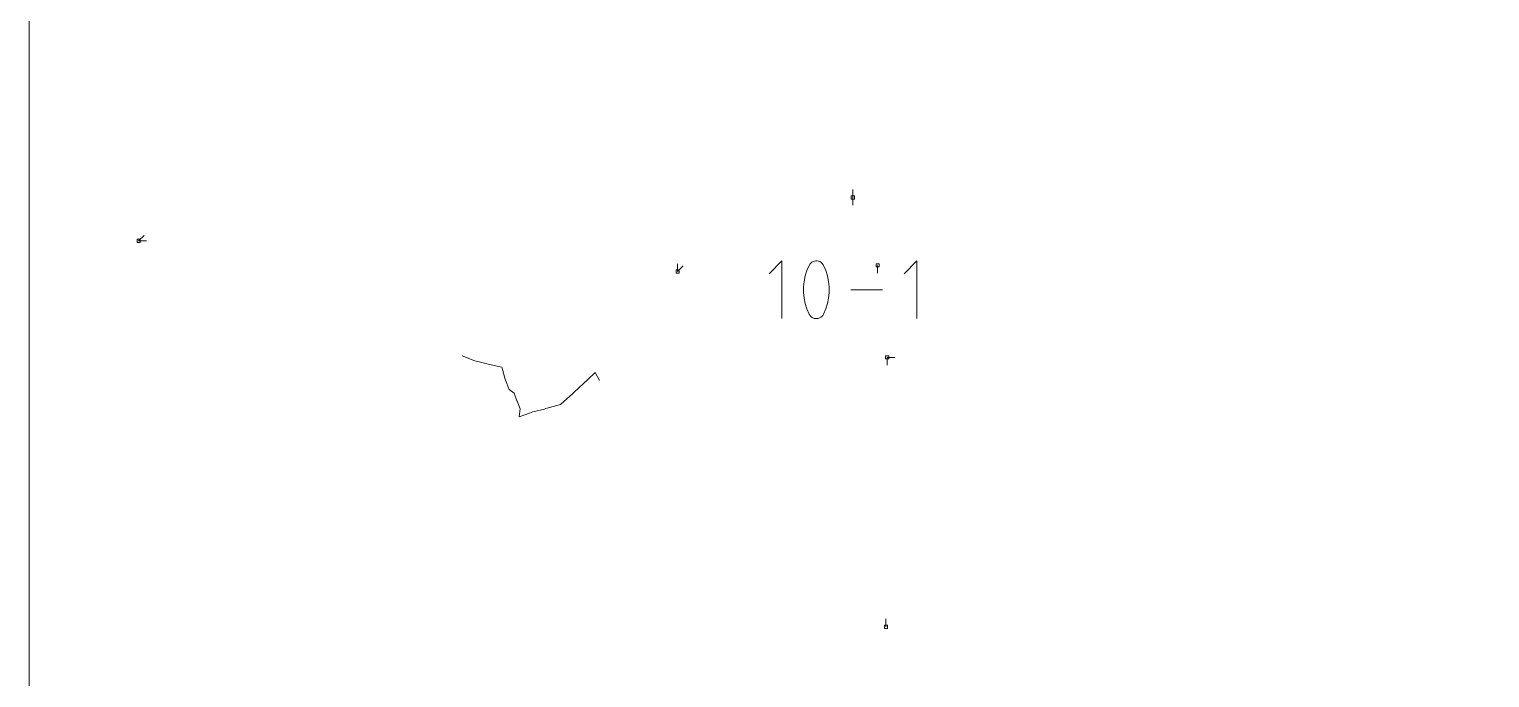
# Model space of a CAD drawing. Header units: millimetres. Extents: x -446 to 392, y -249 to 379.
# Drawn here: x -446 to -179.4, y 86.1 to 204.5 of the extents above; entities that cross this region are included whole.
import ezdxf

# ---------------------------------------------------------------- set-up
doc = ezdxf.new("R2010")
doc.units = ezdxf.units.MM
doc.header["$MEASUREMENT"] = 0
doc.layers.add('Layer 1', color=7, linetype='Continuous')

msp = doc.modelspace()

# ---------------------------------------------------------------- linework, layer by layer
at = {"layer": 'Layer 1', "color": 5, "lineweight": 0}
msp.add_open_spline([(-446.0374, -230.5655), (-446.0374, -230.5655), (392.1616, -230.5655), (392.1616, -230.5655), (392.1616, -230.5655), (392.1616, -230.5655), (392.1616, 379.0343), (392.1616, 379.0343), (392.1616, 379.0343), (392.1616, 379.0343), (-446.0374, 379.0343), (-446.0374, 379.0343), (-446.0374, 379.0343), (-446.0374, 379.0343), (-446.0374, -230.5655), (-446.0374, -230.5655)], degree=3, knots=[0, 0, 0, 0, 0.2, 0.2, 0.2, 0.2, 0.4, 0.4, 0.4, 0.4, 0.6, 0.6, 0.6, 0.6, 1, 1, 1, 1], dxfattribs=at)
at = {"layer": 'Layer 1', "color": 3, "lineweight": 0}
for points in [[(-295.9569, 173.5144), (-295.9569, 173.5144), (-295.3856, 173.5144), (-295.3856, 173.5144), (-295.3856, 173.5144), (-295.3856, 173.5144), (-295.3856, 174.0864), (-295.3856, 174.0864), (-295.3856, 174.0864), (-295.3856, 174.0864), (-295.9569, 174.0864), (-295.9569, 174.0864), (-295.9569, 174.0864), (-295.9569, 174.0864), (-295.9569, 173.5144), (-295.9569, 173.5144)], [(-426.3542, 165.5798), (-426.3542, 165.5798), (-425.7826, 165.5798), (-425.7826, 165.5798), (-425.7826, 165.5798), (-425.7826, 165.5798), (-425.7826, 166.1512), (-425.7826, 166.1512), (-425.7826, 166.1512), (-425.7826, 166.1512), (-426.3542, 166.1512), (-426.3542, 166.1512), (-426.3542, 166.1512), (-426.3542, 166.1512), (-426.3542, 165.5798), (-426.3542, 165.5798)], [(-327.9502, 159.9861), (-327.9502, 159.9861), (-327.3782, 159.9861), (-327.3782, 159.9861), (-327.3782, 159.9861), (-327.3782, 159.9861), (-327.3782, 160.558), (-327.3782, 160.558), (-327.3782, 160.558), (-327.3782, 160.558), (-327.9502, 160.558), (-327.9502, 160.558), (-327.9502, 160.558), (-327.9502, 160.558), (-327.9502, 159.9861), (-327.9502, 159.9861)], [(-291.4374, 161.106), (-291.4374, 161.106), (-290.866, 161.106), (-290.866, 161.106), (-290.866, 161.106), (-290.866, 161.106), (-290.866, 161.6779), (-290.866, 161.6779), (-290.866, 161.6779), (-290.866, 161.6779), (-291.4374, 161.6779), (-291.4374, 161.6779), (-291.4374, 161.6779), (-291.4374, 161.6779), (-291.4374, 161.106), (-291.4374, 161.106)], [(-289.6913, 144.2963), (-289.6913, 144.2963), (-289.1199, 144.2963), (-289.1199, 144.2963), (-289.1199, 144.2963), (-289.1199, 144.2963), (-289.1199, 144.8677), (-289.1199, 144.8677), (-289.1199, 144.8677), (-289.1199, 144.8677), (-289.6913, 144.8677), (-289.6913, 144.8677), (-289.6913, 144.8677), (-289.6913, 144.8677), (-289.6913, 144.2963), (-289.6913, 144.2963)], [(-289.9044, 95.0985), (-289.9044, 95.0985), (-289.3325, 95.0985), (-289.3325, 95.0985), (-289.3325, 95.0985), (-289.3325, 95.0985), (-289.3325, 95.6699), (-289.3325, 95.6699), (-289.3325, 95.6699), (-289.3325, 95.6699), (-289.9044, 95.6699), (-289.9044, 95.6699), (-289.9044, 95.6699), (-289.9044, 95.6699), (-289.9044, 95.0985), (-289.9044, 95.0985)]]:
    msp.add_open_spline(points, degree=3, knots=[0, 0, 0, 0, 0.2, 0.2, 0.2, 0.2, 0.4, 0.4, 0.4, 0.4, 0.6, 0.6, 0.6, 0.6, 1, 1, 1, 1], dxfattribs=at)
at = {"layer": 'Layer 1', "color": 190, "lineweight": 0}
for points in [[(-295.6712, 173.8001), (-295.6712, 173.8001), (-295.6712, 175.2291), (-295.6712, 175.2291)], [(-426.0685, 165.8655), (-426.0685, 165.8655), (-424.6396, 165.8655), (-424.6396, 165.8655)], [(-327.6639, 160.2718), (-327.6639, 160.2718), (-327.6639, 161.7008), (-327.6639, 161.7008)], [(-291.1517, 161.3917), (-291.1517, 161.3917), (-291.1517, 159.9632), (-291.1517, 159.9632)], [(-289.4056, 144.582), (-289.4056, 144.582), (-287.9766, 144.582), (-287.9766, 144.582)], [(-289.6187, 95.3842), (-289.6187, 95.3842), (-289.6187, 96.8132), (-289.6187, 96.8132)]]:
    msp.add_open_spline(points, degree=3, dxfattribs=at)
for points, knots in [([(-295.6712, 173.8001), (-295.6712, 173.8001), (-295.6712, 175.2291), (-295.6712, 175.2291), (-295.6712, 175.2291), (-295.6712, 175.2291), (-295.6712, 172.3717), (-295.6712, 172.3717)], [0, 0, 0, 0, 0.33333333, 0.33333333, 0.33333333, 0.33333333, 1, 1, 1, 1]), ([(-426.0685, 165.8655), (-426.0685, 165.8655), (-424.6396, 165.8655), (-424.6396, 165.8655), (-424.6396, 165.8655), (-424.6396, 165.8655), (-426.0685, 165.8655), (-426.0685, 165.8655), (-426.0685, 165.8655), (-426.0685, 165.8655), (-425.0581, 166.8757), (-425.0581, 166.8757)], [0, 0, 0, 0, 0.25, 0.25, 0.25, 0.25, 0.5, 0.5, 0.5, 0.5, 1, 1, 1, 1]), ([(-327.6639, 160.2718), (-327.6639, 160.2718), (-327.6639, 161.7008), (-327.6639, 161.7008), (-327.6639, 161.7008), (-327.6639, 161.7008), (-327.6639, 160.2718), (-327.6639, 160.2718), (-327.6639, 160.2718), (-327.6639, 160.2718), (-326.6537, 161.2825), (-326.6537, 161.2825)], [0, 0, 0, 0, 0.25, 0.25, 0.25, 0.25, 0.5, 0.5, 0.5, 0.5, 1, 1, 1, 1]), ([(-289.4056, 144.582), (-289.4056, 144.582), (-287.9766, 144.582), (-287.9766, 144.582), (-287.9766, 144.582), (-287.9766, 144.582), (-289.4056, 144.582), (-289.4056, 144.582), (-289.4056, 144.582), (-289.4056, 144.582), (-289.4056, 143.1536), (-289.4056, 143.1536)], [0, 0, 0, 0, 0.25, 0.25, 0.25, 0.25, 0.5, 0.5, 0.5, 0.5, 1, 1, 1, 1])]:
    msp.add_open_spline(points, degree=3, knots=knots, dxfattribs=at)
at = {"layer": 'Layer 1', "color": 1, "lineweight": 0}
for points, knots in [([(-308.6253, 151.6698), (-308.6253, 151.6698), (-308.6253, 162.2236), (-308.6253, 162.2236), (-308.6253, 162.2236), (-308.6253, 162.2236), (-310.9714, 159.877), (-310.9714, 159.877)], [0, 0, 0, 0, 0.33333333, 0.33333333, 0.33333333, 0.33333333, 1, 1, 1, 1]), ([(-302.9728, 151.8092), (-302.9728, 151.8092), (-302.9728, 151.8092), (-302.9728, 151.8092), (-302.9728, 151.8092), (-302.9728, 151.8092), (-302.7277, 151.7172), (-302.7277, 151.7172), (-302.7277, 151.7172), (-302.7277, 151.7172), (-302.4762, 151.6721), (-302.4762, 151.6721), (-302.4762, 151.6721), (-302.4762, 151.6721), (-302.2237, 151.6704), (-302.2237, 151.6704), (-302.2237, 151.6704), (-302.2237, 151.6704), (-301.9769, 151.7121), (-301.9769, 151.7121), (-301.9769, 151.7121), (-301.9769, 151.7121), (-301.7403, 151.7938), (-301.7403, 151.7938), (-301.7403, 151.7938), (-301.7403, 151.7938), (-301.5209, 151.9138), (-301.5209, 151.9138), (-301.5209, 151.9138), (-301.5209, 151.9138), (-301.3232, 152.0715), (-301.3232, 152.0715), (-301.3232, 152.0715), (-301.3232, 152.0715), (-301.1535, 152.2635), (-301.1535, 152.2635), (-301.1535, 152.2635), (-301.1535, 152.2635), (-301.017, 152.4886), (-301.017, 152.4886), (-301.017, 152.4886), (-301.017, 152.4886), (-301.017, 152.4886), (-301.017, 152.4886), (-301.017, 152.4886), (-301.017, 152.4886), (-300.6107, 153.4405), (-300.6107, 153.4405), (-300.6107, 153.4405), (-300.6107, 153.4405), (-300.3056, 154.4193), (-300.3056, 154.4193), (-300.3056, 154.4193), (-300.3056, 154.4193), (-300.1022, 155.418), (-300.1022, 155.418), (-300.1022, 155.418), (-300.1022, 155.418), (-300.0011, 156.4293), (-300.0011, 156.4293), (-300.0011, 156.4293), (-300.0011, 156.4293), (-300.0011, 157.4441), (-300.0011, 157.4441), (-300.0011, 157.4441), (-300.0011, 157.4441), (-300.1022, 158.4554), (-300.1022, 158.4554), (-300.1022, 158.4554), (-300.1022, 158.4554), (-300.3056, 159.4547), (-300.3056, 159.4547), (-300.3056, 159.4547), (-300.3056, 159.4547), (-300.6107, 160.4352), (-300.6107, 160.4352), (-300.6107, 160.4352), (-300.6107, 160.4352), (-301.017, 161.3882), (-301.017, 161.3882), (-301.017, 161.3882), (-301.017, 161.3882), (-301.017, 161.3882), (-301.017, 161.3882), (-301.017, 161.3882), (-301.017, 161.3882), (-301.069, 161.4848), (-301.069, 161.4848), (-301.069, 161.4848), (-301.069, 161.4848), (-301.1272, 161.5768), (-301.1272, 161.5768), (-301.1272, 161.5768), (-301.1272, 161.5768), (-301.1924, 161.6642), (-301.1924, 161.6642), (-301.1924, 161.6642), (-301.1924, 161.6642), (-301.2638, 161.7459), (-301.2638, 161.7459), (-301.2638, 161.7459), (-301.2638, 161.7459), (-301.3404, 161.8225), (-301.3404, 161.8225), (-301.3404, 161.8225), (-301.3404, 161.8225), (-301.4221, 161.8933), (-301.4221, 161.8933), (-301.4221, 161.8933), (-301.4221, 161.8933), (-301.5089, 161.9573), (-301.5089, 161.9573), (-301.5089, 161.9573), (-301.5089, 161.9573), (-301.5998, 162.0145), (-301.5998, 162.0145), (-301.5998, 162.0145), (-301.5998, 162.0145), (-301.694, 162.0642), (-301.694, 162.0642), (-301.694, 162.0642), (-301.694, 162.0642), (-301.694, 162.0642), (-301.694, 162.0642), (-301.694, 162.0642), (-301.694, 162.0642), (-301.9414, 162.1579), (-301.9414, 162.1579), (-301.9414, 162.1579), (-301.9414, 162.1579), (-302.1946, 162.2053), (-302.1946, 162.2053), (-302.1946, 162.2053), (-302.1946, 162.2053), (-302.4477, 162.2076), (-302.4477, 162.2076), (-302.4477, 162.2076), (-302.4477, 162.2076), (-302.6951, 162.167), (-302.6951, 162.167), (-302.6951, 162.167), (-302.6951, 162.167), (-302.9322, 162.0859), (-302.9322, 162.0859), (-302.9322, 162.0859), (-302.9322, 162.0859), (-303.1522, 161.9653), (-303.1522, 161.9653), (-303.1522, 161.9653), (-303.1522, 161.9653), (-303.3499, 161.8076), (-303.3499, 161.8076), (-303.3499, 161.8076), (-303.3499, 161.8076), (-303.5196, 161.6145), (-303.5196, 161.6145), (-303.5196, 161.6145), (-303.5196, 161.6145), (-303.6561, 161.3877), (-303.6561, 161.3877), (-303.6561, 161.3877), (-303.6561, 161.3877), (-303.6561, 161.3877), (-303.6561, 161.3877), (-303.6561, 161.3877), (-303.6561, 161.3877), (-304.0601, 160.4363), (-304.0601, 160.4363), (-304.0601, 160.4363), (-304.0601, 160.4363), (-304.3641, 159.4576), (-304.3641, 159.4576), (-304.3641, 159.4576), (-304.3641, 159.4576), (-304.5663, 158.4588), (-304.5663, 158.4588), (-304.5663, 158.4588), (-304.5663, 158.4588), (-304.6675, 157.4481), (-304.6675, 157.4481), (-304.6675, 157.4481), (-304.6675, 157.4481), (-304.6675, 156.4333), (-304.6675, 156.4333), (-304.6675, 156.4333), (-304.6675, 156.4333), (-304.5663, 155.422), (-304.5663, 155.422), (-304.5663, 155.422), (-304.5663, 155.422), (-304.3641, 154.4221), (-304.3641, 154.4221), (-304.3641, 154.4221), (-304.3641, 154.4221), (-304.0601, 153.4416), (-304.0601, 153.4416), (-304.0601, 153.4416), (-304.0601, 153.4416), (-303.6561, 152.488), (-303.6561, 152.488), (-303.6561, 152.488), (-303.6561, 152.488), (-303.6561, 152.488), (-303.6561, 152.488), (-303.6561, 152.488), (-303.6561, 152.488), (-303.6041, 152.392), (-303.6041, 152.392), (-303.6041, 152.392), (-303.6041, 152.392), (-303.5459, 152.3006), (-303.5459, 152.3006), (-303.5459, 152.3006), (-303.5459, 152.3006), (-303.4819, 152.2138), (-303.4819, 152.2138), (-303.4819, 152.2138), (-303.4819, 152.2138), (-303.411, 152.1321), (-303.411, 152.1321), (-303.411, 152.1321), (-303.411, 152.1321), (-303.3339, 152.0561), (-303.3339, 152.0561), (-303.3339, 152.0561), (-303.3339, 152.0561), (-303.2516, 151.9852), (-303.2516, 151.9852), (-303.2516, 151.9852), (-303.2516, 151.9852), (-303.1636, 151.9201), (-303.1636, 151.9201), (-303.1636, 151.9201), (-303.1636, 151.9201), (-303.071, 151.8612), (-303.071, 151.8612), (-303.071, 151.8612), (-303.071, 151.8612), (-302.9728, 151.8092), (-302.9728, 151.8092)], [0, 0, 0, 0, 0.01639344, 0.01639344, 0.01639344, 0.01639344, 0.03278689, 0.03278689, 0.03278689, 0.03278689, 0.04918033, 0.04918033, 0.04918033, 0.04918033, 0.06557377, 0.06557377, 0.06557377, 0.06557377, 0.08196721, 0.08196721, 0.08196721, 0.08196721, 0.09836066, 0.09836066, 0.09836066, 0.09836066, 0.1147541, 0.1147541, 0.1147541, 0.1147541, 0.13114754, 0.13114754, 0.13114754, 0.13114754, 0.14754098, 0.14754098, 0.14754098, 0.14754098, 0.16393443, 0.16393443, 0.16393443, 0.16393443, 0.18032787, 0.18032787, 0.18032787, 0.18032787, 0.19672131, 0.19672131, 0.19672131, 0.19672131, 0.21311475, 0.21311475, 0.21311475, 0.21311475, 0.2295082, 0.2295082, 0.2295082, 0.2295082, 0.24590164, 0.24590164, 0.24590164, 0.24590164, 0.26229508, 0.26229508, 0.26229508, 0.26229508, 0.27868852, 0.27868852, 0.27868852, 0.27868852, 0.29508197, 0.29508197, 0.29508197, 0.29508197, 0.31147541, 0.31147541, 0.31147541, 0.31147541, 0.32786885, 0.32786885, 0.32786885, 0.32786885, 0.3442623, 0.3442623, 0.3442623, 0.3442623, 0.36065574, 0.36065574, 0.36065574, 0.36065574, 0.37704918, 0.37704918, 0.37704918, 0.37704918, 0.39344262, 0.39344262, 0.39344262, 0.39344262, 0.40983607, 0.40983607, 0.40983607, 0.40983607, 0.42622951, 0.42622951, 0.42622951, 0.42622951, 0.44262295, 0.44262295, 0.44262295, 0.44262295, 0.45901639, 0.45901639, 0.45901639, 0.45901639, 0.47540984, 0.47540984, 0.47540984, 0.47540984, 0.49180328, 0.49180328, 0.49180328, 0.49180328, 0.50819672, 0.50819672, 0.50819672, 0.50819672, 0.52459016, 0.52459016, 0.52459016, 0.52459016, 0.54098361, 0.54098361, 0.54098361, 0.54098361, 0.55737705, 0.55737705, 0.55737705, 0.55737705, 0.57377049, 0.57377049, 0.57377049, 0.57377049, 0.59016393, 0.59016393, 0.59016393, 0.59016393, 0.60655738, 0.60655738, 0.60655738, 0.60655738, 0.62295082, 0.62295082, 0.62295082, 0.62295082, 0.63934426, 0.63934426, 0.63934426, 0.63934426, 0.6557377, 0.6557377, 0.6557377, 0.6557377, 0.67213115, 0.67213115, 0.67213115, 0.67213115, 0.68852459, 0.68852459, 0.68852459, 0.68852459, 0.70491803, 0.70491803, 0.70491803, 0.70491803, 0.72131148, 0.72131148, 0.72131148, 0.72131148, 0.73770492, 0.73770492, 0.73770492, 0.73770492, 0.75409836, 0.75409836, 0.75409836, 0.75409836, 0.7704918, 0.7704918, 0.7704918, 0.7704918, 0.78688525, 0.78688525, 0.78688525, 0.78688525, 0.80327869, 0.80327869, 0.80327869, 0.80327869, 0.81967213, 0.81967213, 0.81967213, 0.81967213, 0.83606557, 0.83606557, 0.83606557, 0.83606557, 0.85245902, 0.85245902, 0.85245902, 0.85245902, 0.86885246, 0.86885246, 0.86885246, 0.86885246, 0.8852459, 0.8852459, 0.8852459, 0.8852459, 0.90163934, 0.90163934, 0.90163934, 0.90163934, 0.91803279, 0.91803279, 0.91803279, 0.91803279, 0.93442623, 0.93442623, 0.93442623, 0.93442623, 0.95081967, 0.95081967, 0.95081967, 0.95081967, 0.96721311, 0.96721311, 0.96721311, 0.96721311, 1, 1, 1, 1]), ([(-283.9696, 151.6698), (-283.9696, 151.6698), (-283.9696, 162.2236), (-283.9696, 162.2236), (-283.9696, 162.2236), (-283.9696, 162.2236), (-286.3156, 159.877), (-286.3156, 159.877)], [0, 0, 0, 0, 0.33333333, 0.33333333, 0.33333333, 0.33333333, 1, 1, 1, 1])]:
    msp.add_open_spline(points, degree=3, knots=knots, dxfattribs=at)
msp.add_open_spline([(-290.2729, 156.947), (-290.2729, 156.947), (-296.0432, 156.947), (-296.0432, 156.947)], degree=3, dxfattribs=at)
at = {"layer": 'Layer 1', "color": 2, "lineweight": 0}
msp.add_open_spline([(-367.0056, 144.8934), (-367.0056, 144.8934), (-366.6679, 144.7614), (-366.6679, 144.7614), (-366.6679, 144.7614), (-366.6679, 144.7614), (-364.667, 143.9318), (-364.667, 143.9318), (-364.667, 143.9318), (-364.667, 143.9318), (-363.895, 143.7666), (-363.895, 143.7666), (-363.895, 143.7666), (-363.895, 143.7666), (-362.2689, 143.3558), (-362.2689, 143.3558), (-362.2689, 143.3558), (-362.2689, 143.3558), (-359.7572, 142.8102), (-359.7572, 142.8102), (-359.7572, 142.8102), (-359.7572, 142.8102), (-359.7189, 142.6885), (-359.7189, 142.6885), (-359.7189, 142.6885), (-359.7189, 142.6885), (-359.6738, 142.6199), (-359.6738, 142.6199), (-359.6738, 142.6199), (-359.6738, 142.6199), (-359.5595, 142.1851), (-359.5595, 142.1851), (-359.5595, 142.1851), (-359.5595, 142.1851), (-359.1938, 140.7778), (-359.1938, 140.7778), (-359.1938, 140.7778), (-359.1938, 140.7778), (-359.0755, 140.4367), (-359.0755, 140.4367), (-359.0755, 140.4367), (-359.0755, 140.4367), (-358.4333, 138.714), (-358.4333, 138.714), (-358.4333, 138.714), (-358.4333, 138.714), (-357.494, 138.0495), (-357.494, 138.0495), (-357.494, 138.0495), (-357.494, 138.0495), (-356.9838, 136.6371), (-356.9838, 136.6371), (-356.9838, 136.6371), (-356.9838, 136.6371), (-356.9649, 136.5885), (-356.9649, 136.5885), (-356.9649, 136.5885), (-356.9649, 136.5885), (-356.409, 135.1864), (-356.409, 135.1864), (-356.409, 135.1864), (-356.409, 135.1864), (-356.5924, 133.7254), (-356.5924, 133.7254), (-356.5924, 133.7254), (-356.5924, 133.7254), (-354.7263, 134.4076), (-354.7263, 134.4076), (-354.7263, 134.4076), (-354.7263, 134.4076), (-354.0778, 134.6459), (-354.0778, 134.6459), (-354.0778, 134.6459), (-354.0778, 134.6459), (-351.9506, 135.1561), (-351.9506, 135.1561), (-351.9506, 135.1561), (-351.9506, 135.1561), (-351.8163, 135.1944), (-351.8163, 135.1944), (-351.8163, 135.1944), (-351.8163, 135.1944), (-351.7197, 135.2241), (-351.7197, 135.2241), (-351.7197, 135.2241), (-351.7197, 135.2241), (-349.0634, 135.9623), (-349.0634, 135.9623), (-349.0634, 135.9623), (-349.0634, 135.9623), (-346.8099, 137.9924), (-346.8099, 137.9924), (-346.8099, 137.9924), (-346.8099, 137.9924), (-346.626, 138.1689), (-346.626, 138.1689), (-346.626, 138.1689), (-346.626, 138.1689), (-346.55, 138.2415), (-346.55, 138.2415), (-346.55, 138.2415), (-346.55, 138.2415), (-344.0537, 140.5607), (-344.0537, 140.5607), (-344.0537, 140.5607), (-344.0537, 140.5607), (-342.7155, 141.8348), (-342.7155, 141.8348), (-342.7155, 141.8348), (-342.7155, 141.8348), (-341.9202, 140.3584), (-341.9202, 140.3584)], degree=3, knots=[0, 0, 0, 0, 0.03448276, 0.03448276, 0.03448276, 0.03448276, 0.06896552, 0.06896552, 0.06896552, 0.06896552, 0.10344828, 0.10344828, 0.10344828, 0.10344828, 0.13793103, 0.13793103, 0.13793103, 0.13793103, 0.17241379, 0.17241379, 0.17241379, 0.17241379, 0.20689655, 0.20689655, 0.20689655, 0.20689655, 0.24137931, 0.24137931, 0.24137931, 0.24137931, 0.27586207, 0.27586207, 0.27586207, 0.27586207, 0.31034483, 0.31034483, 0.31034483, 0.31034483, 0.34482759, 0.34482759, 0.34482759, 0.34482759, 0.37931034, 0.37931034, 0.37931034, 0.37931034, 0.4137931, 0.4137931, 0.4137931, 0.4137931, 0.44827586, 0.44827586, 0.44827586, 0.44827586, 0.48275862, 0.48275862, 0.48275862, 0.48275862, 0.51724138, 0.51724138, 0.51724138, 0.51724138, 0.55172414, 0.55172414, 0.55172414, 0.55172414, 0.5862069, 0.5862069, 0.5862069, 0.5862069, 0.62068966, 0.62068966, 0.62068966, 0.62068966, 0.65517241, 0.65517241, 0.65517241, 0.65517241, 0.68965517, 0.68965517, 0.68965517, 0.68965517, 0.72413793, 0.72413793, 0.72413793, 0.72413793, 0.75862069, 0.75862069, 0.75862069, 0.75862069, 0.79310345, 0.79310345, 0.79310345, 0.79310345, 0.82758621, 0.82758621, 0.82758621, 0.82758621, 0.86206897, 0.86206897, 0.86206897, 0.86206897, 0.89655172, 0.89655172, 0.89655172, 0.89655172, 0.93103448, 0.93103448, 0.93103448, 0.93103448, 1, 1, 1, 1], dxfattribs=at)

doc.saveas('drawing.dxf')
